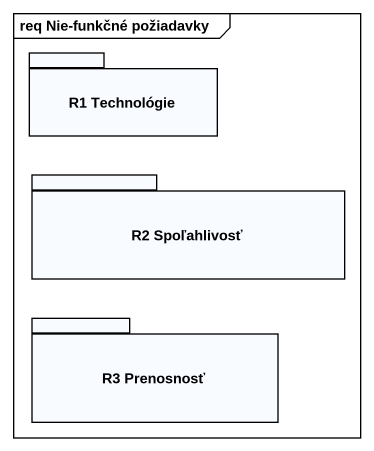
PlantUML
@startuml
mainframe req Nie-funkčné požiadavky
package "R1 Technológie" as R1_Technológie {
}
package "R2 Spoľahlivosť" as R2_Spoľahlivosť {
}
package "R3 Prenosnosť" as R3_Prenosnosť {
}
@enduml
